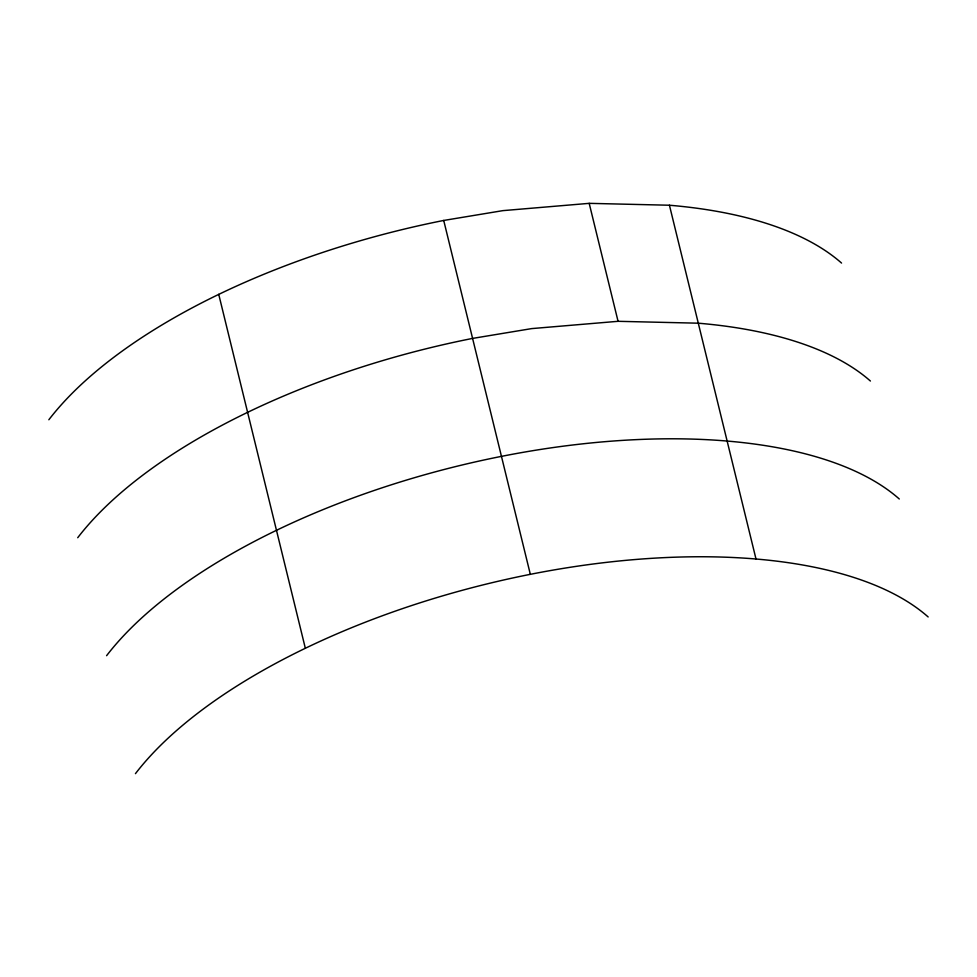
<?xml version="1.0" encoding="UTF-8"?>
<svg xmlns="http://www.w3.org/2000/svg" width="977" height="977" viewBox="0 0 977 977"><rect width="100%" height="100%" fill="white"/><g stroke="black" fill="none" stroke-linecap="round" stroke-linejoin="round"><path stroke-width="1.47" d="M48.85 419.756A440.297 193.727 -13.8 0 1 443.717 220.448L502.85 210.641L589.192 203.35L669.428 205.231A440.297 193.727 -13.8 0 1 841.551 263.069M870.409 381.03A440.297 193.727 -13.8 0 0 698.299 323.192L618.062 321.311L531.72 328.602L472.587 338.408A440.297 193.727 -13.8 0 0 77.72 537.716M669.428 205.231L756.027 559.113M589.192 203.35L618.062 321.311M443.717 220.448L530.328 574.329A440.297 193.727 -13.8 0 1 928.15 616.951M218.726 294.321L305.325 648.203M135.449 773.65A440.297 193.727 -13.8 0 1 530.328 574.329M106.591 655.689A440.297 193.727 -13.8 0 1 501.457 456.369A440.297 193.727 -13.8 0 1 899.28 498.991"/></g></svg>
